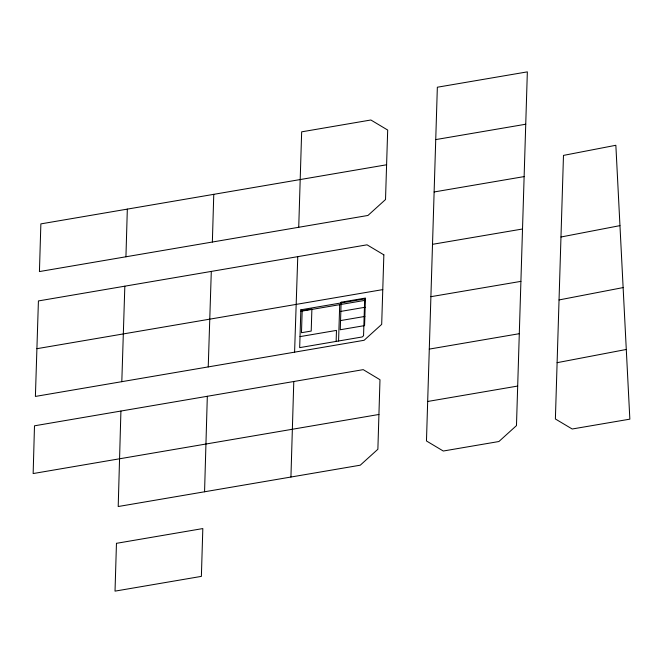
<?xml version="1.0" encoding="UTF-8"?>
<svg xmlns="http://www.w3.org/2000/svg" width="663" height="663" viewBox="0 0 663 663"><rect width="100%" height="100%" fill="white"/><g stroke="black" fill="none" stroke-linecap="round" stroke-linejoin="round"><path stroke-width="0.99" d="M120.915 411.043L118.205 506.524L360.266 465.194L377.877 449.257L379.982 379.717L363.216 369.647L34.493 425.812L33.15 473.556L378.938 414.466M127.329 209.118L40.866 223.887L39.432 271.565L125.937 256.78L127.329 209.118L386.595 164.78L387.689 130.047L370.874 119.995L301.657 131.838L298.731 227.276M207.32 396.283L204.56 491.78M125.937 256.78L212.359 242.028L213.768 194.317M293.784 381.507L290.933 477.037M336.133 341.412L336.481 330.398L300.007 336.622M338.569 340.997L339.705 304.665M386.595 164.78L385.518 199.538L367.948 215.458L212.359 242.028M427.676 401.471L437.348 87.226L527.35 71.869L516.469 425.605L498.899 441.525L443.282 451.022L426.466 440.97L427.676 401.471L517.687 386.057M557.111 362.678L555.387 418.983L572.194 429.002L629.85 419.157L615.852 145.28L563.484 155.399L557.111 362.678L626.27 349.467M121.81 381.689L124.835 286.184M208.232 366.921L211.298 271.416M297.762 256.656L294.587 352.169M560.973 237.006L619.938 225.635M559.042 299.941L623.121 287.585M429.268 349.103L519.32 333.688M435.74 139.595L525.742 124.23M434.132 191.963L524.126 176.598M432.533 244.316L522.519 229M36.913 348.688L382.766 289.607M300.803 311.303L364.65 300.414M340.84 311.395L365.147 307.251M430.917 296.684L520.911 281.369M340.55 320.577L364.865 316.425M116.464 543.328L115.022 591.131L201.378 576.379L202.82 528.568L116.464 543.328M300.853 309.812L299.668 347.636L362.213 336.961L363.548 335.751L364.7 298.914L300.853 309.812M302.171 310.698L301.483 332.718L311.204 331.061L311.892 309.033L302.171 310.698M341.122 302.22L340.268 329.751L364.575 325.608L365.437 298.068L341.122 302.22M383.852 254.841L381.689 324.364L364.12 340.285L35.396 396.433L38.421 300.936L367.045 244.821L383.852 254.841"/></g></svg>
